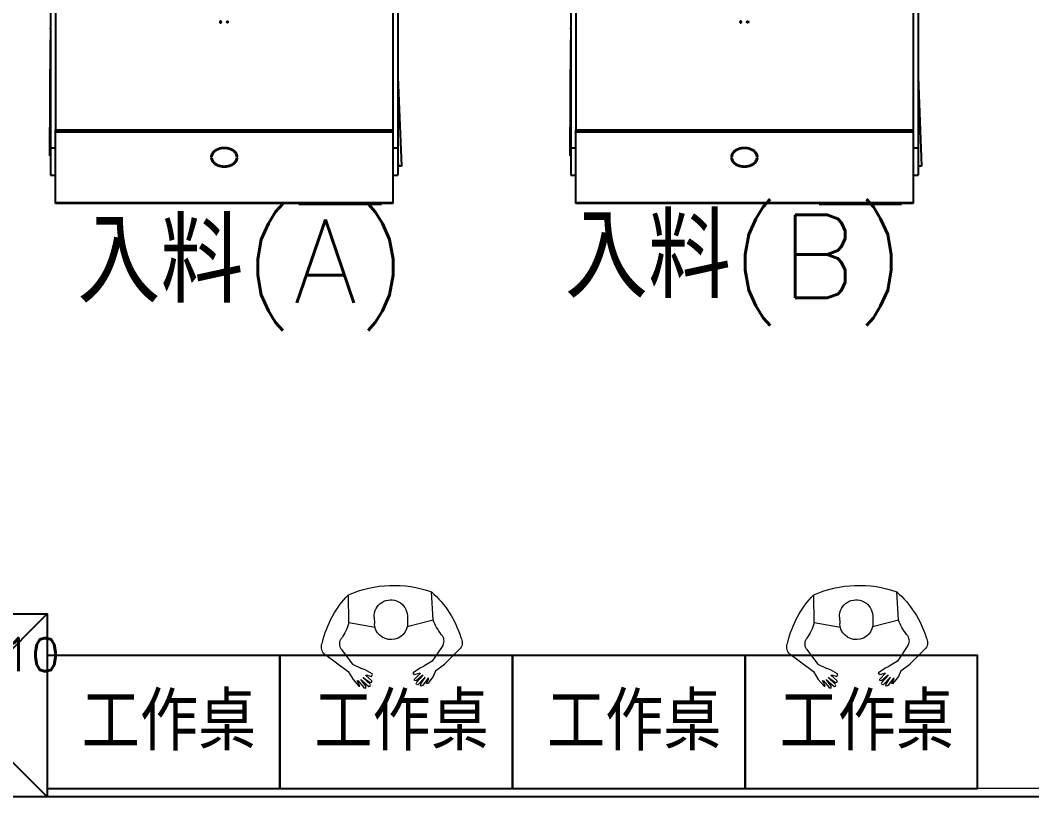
# Model space of a CAD drawing. Extents: x -80 to 56020, y 18240 to 42185.
# Drawn here: x 5639 to 6248, y 19545 to 20012 of the extents above; entities that cross this region are included whole.
import ezdxf
from ezdxf.enums import TextEntityAlignment as Align

# ---------------------------------------------------------------- set-up
doc = ezdxf.new("R2010")
doc.units = 0
doc.header["$LTSCALE"] = 200
doc.layers.add('2', color=2, linetype='Continuous', lineweight=9)
for name, color, linetype in [('XFAB-L20$0$COL', 1, 'Continuous'), ('緯穎新設隔間', 151, 'Continuous'), ('緯穎生產設備', 7, 'Continuous')]:
    doc.layers.add(name, color=color, linetype=linetype)
doc.styles.add('C1', font='SIMPLEX.shx', dxfattribs={"bigfont": 'CHINESET.shx'})
doc.styles.add('DIM', font='simplex.shx', dxfattribs={"bigfont": 'chineset.shx'})
doc.styles.add('XFAB-L20$0$CHINA', font='simplex.shx', dxfattribs={"width": 0.75, "bigfont": 'chineset.shx'})

# ---------------------------------------------------------------- blocks, each defined once
blk = doc.blocks.new('XFAB-L20$0$C-110x110')
at = {"layer": 'Defpoints'}
for p, q in [((55, -55), (-55, 55)), ((-55, -55), (55, 55))]:
    blk.add_line(p, q, dxfattribs=at)
at = {"layer": 'XFAB-L20$0$COL'}
blk.add_lwpolyline([(-55, 55), (55, 55), (55, -55), (-55, -55)], close=True, dxfattribs=at)
at = {"layer": 'Defpoints', "style": 'XFAB-L20$0$CHINA'}
blk.add_text('110X110', height=20, dxfattribs=at).set_placement((-57.35, 30.51), align=Align.MIDDLE_LEFT)
blk = doc.blocks.new('七模組')
at = {"color": 5, "linetype": 'Continuous', "lineweight": 25}
for p, q in [((34455.9, 4159.6), (35277.7, 4159.6)), ((34851.5, 4159.6), (35389, 4181.1)), ((35277.7, 4129.6), (35277.7, 4159.6)), ((35277.7, 4159.6), (35442.7, 4159.6)), ((35351.6, 4159.6), (35389.8, 4161.1)), ((35389, 4181.1), (35389.8, 4161.1)), ((35442.7, 4129.6), (35442.7, 4159.6)), ((34375.9, 4129.6), (35169.4, 4129.6)), ((35169.4, 2099.6), (35169.4, 4129.6)), ((35169.4, 4129.6), (35183.5, 4129.6)), ((35183.5, 4129.6), (35183.5, 2099.6)), ((35183.5, 4129.6), (35606.8, 4129.6)), ((35606.8, 2099.6), (35606.8, 4129.6)), ((35606.8, 4129.6), (35612.7, 4129.6)), ((35612.7, 4129.6), (35612.7, 2099.6)), ((35612.7, 4060.1), (35616.5, 4060.1)), ((35616.5, 3564.1), (35616.5, 4060.1)), ((35612.7, 3564.1), (35616.5, 3564.1)), ((35303, 3180.9), (35303, 3181.6)), ((35309.3, 3186.9), (35320, 3186.9)), ((35321, 3193.1), (35321, 3187.3)), ((35321, 3193.1), (35321, 3187.3)), ((35321, 3193.1), (35321, 3187.3)), ((35322.8, 3187.9), (35322.8, 3193.7)), ((35323.2, 3188), (35323.2, 3193.8)), ((35323.3, 3188.1), (35323.3, 3193.9)), ((35323.9, 3188.2), (35323.9, 3194)), ((35324.1, 3194.1), (35324.1, 3188.3)), ((35324.4, 3188.3), (35324.4, 3194.2)), ((35329, 3195.1), (35329, 3192.9)), ((35329, 3192.9), (35331.3, 3192.9)), ((35329, 3192.9), (35329, 3192.4)), ((35329, 3192.4), (35331.3, 3192.4)), ((35329, 3192.4), (35329, 3189.3)), ((35331.3, 3189.5), (35331.3, 3195.4)), ((35331.3, 3189.5), (35332.3, 3189.5)), ((35332.3, 3189.5), (35332.3, 3195.5)), ((35338, 3189.5), (35338, 3195.5)), ((35338.5, 3192.9), (35338, 3192.4)), ((35338, 3192.9), (35338.5, 3192.9)), ((35338, 3192.4), (35338, 3192.4)), ((35338, 3192.4), (35338, 3189.5)), ((35338.5, 3192.9), (35338.5, 3189.5)), ((35349.2, 3186.9), (35359.9, 3186.9)), ((35355.5, 3186.9), (35355.5, 3189.7)), ((35356, 3186.9), (35356, 3189.4)), ((34515.9, 3137), (34520.9, 3139.9)), ((34515.9, 3131.2), (34515.9, 3137)), ((34520.9, 3128.3), (34515.9, 3131.2)), ((34520.9, 3139.9), (34525.9, 3137)), ((34525.9, 3131.2), (34520.9, 3128.3)), ((34525.9, 3137), (34525.9, 3131.2)), ((35278.1, 3118.4), (35278.6, 3118.9)), ((35278.1, 3118.4), (35278.1, 3108.1)), ((35278.6, 3106.9), (35278.1, 3107.4)), ((35278.6, 3127), (35278.6, 3118.9)), ((35278.6, 3118.9), (35278.6, 3106.9)), ((35278.6, 3106.9), (35278.6, 3102.1)), ((35380.5, 3162), (35380.6, 3153.4)), ((35387.1, 3130), (35387.1, 3145.5)), ((34520.9, 3097.9), (34515.9, 3095)), ((34515.9, 3095), (34515.9, 3089.2)), ((34515.9, 3089.2), (34520.9, 3086.3)), ((34525.9, 3095), (34520.9, 3097.9)), ((34520.9, 3086.3), (34525.9, 3089.2)), ((34525.9, 3089.2), (34525.9, 3095)), ((35288.9, 3066.9), (35293.2, 3066.9)), ((35291.2, 3066.9), (35290, 3064.8)), ((35297.5, 3053.6), (35303.3, 3053.6)), ((35300.1, 3050.6), (35306.5, 3050.6)), ((35362.8, 3050.6), (35369.2, 3050.6)), ((35366, 3053.6), (35371.8, 3053.6)), ((35369.7, 3057.7), (35369.7, 3053.6)), ((35370, 3053.6), (35370, 3058.1)), ((35370.2, 3058.3), (35370.2, 3053.6)), ((35370.8, 3059.1), (35370.8, 3053.6)), ((35371, 3059.3), (35371, 3053.6)), ((35371.3, 3059.7), (35371.3, 3053.6)), ((35373.1, 3055.3), (35373.1, 3062.2)), ((35373.1, 3055.3), (35373.1, 3062.2)), ((35373.1, 3055.3), (35373.1, 3062.2)), ((35376.1, 3060), (35373.1, 3060)), ((35374.3, 3061), (35374.3, 3064)), ((35375.6, 3060), (35375.6, 3061)), ((35376.1, 3059.5), (35376.1, 3060)), ((35376.8, 3068.2), (35380.6, 3072)), ((35380.6, 3075.9), (35380.6, 3072)), ((35387.1, 3083.9), (35387.1, 3099.3)), ((35315.4, 3038.6), (35331.3, 3038.6)), ((35328.7, 3034.1), (35331.3, 3034.1)), ((35331.3, 3039.7), (35332.3, 3039.7)), ((35331.3, 3033.8), (35331.3, 3039.7)), ((35332.3, 3033.7), (35332.3, 3039.7)), ((35338, 3033.7), (35338, 3039.7)), ((35338, 3038.6), (35353.9, 3038.6)), ((35338, 3034.1), (35340.6, 3034.1)), ((34375.9, 2099.6), (35169.4, 2099.6)), ((34455.9, 2069.6), (35277.7, 2069.6)), ((34565, 2069.6), (34559.2, 2069.3)), ((34559.2, 2069.3), (34559.2, 2069.6)), ((35327.6, 2065.1), (34627.9, 2069.6)), ((35183.5, 2099.6), (35169.4, 2099.6)), ((35606.8, 2099.6), (35183.5, 2099.6)), ((35277.7, 2069.6), (35277.7, 2099.6)), ((35277.7, 2069.6), (35442.7, 2069.6)), ((35327.6, 2065.1), (35327.6, 2069.6)), ((35442.7, 2069.6), (35442.7, 2099.6)), ((35612.7, 2099.6), (35606.8, 2099.6))]:
    blk.add_line(p, q, dxfattribs=at)
at = {"color": 5, "linetype": 'Continuous', "lineweight": 25, "flags": 128}
for points in [[(35332.3, 3195.5), (35328.6, 3195.1), (35324.8, 3194.3), (35321.1, 3193.1), (35317.5, 3191.7), (35313.9, 3189.8), (35310.4, 3187.7), (35307.1, 3185.2), (35303.8, 3182.4), (35300.7, 3179.4), (35297.8, 3176), (35295, 3172.4), (35292.4, 3168.5), (35290, 3164.4), (35287.7, 3160), (35285.7, 3155.5), (35283.9, 3150.8), (35282.3, 3145.9), (35281, 3140.9), (35279.9, 3135.8), (35279, 3130.6), (35278.4, 3125.3), (35278, 3120), (35277.9, 3114.6), (35278, 3109.3), (35278.4, 3103.9), (35279, 3098.6), (35279.9, 3093.4), (35281, 3088.3), (35282.3, 3083.3), (35283.9, 3078.4), (35285.7, 3073.7), (35287.7, 3069.2), (35290, 3064.9), (35292.4, 3060.7), (35295, 3056.9), (35297.8, 3053.2), (35300.7, 3049.9), (35303.8, 3046.8), (35307.1, 3044), (35310.4, 3041.5), (35313.9, 3039.4), (35317.5, 3037.6), (35321.1, 3036.1), (35324.8, 3034.9), (35328.6, 3034.2), (35332.3, 3033.7)], [(35331.3, 3189.5), (35327.6, 3189.1), (35324, 3188.2), (35320.5, 3187.1), (35317, 3185.6), (35313.5, 3183.7), (35310.2, 3181.6), (35307, 3179.1), (35303.9, 3176.3), (35301, 3173.2), (35298.2, 3169.8), (35295.6, 3166.2), (35293.2, 3162.3), (35291, 3158.2), (35288.9, 3153.9), (35287.1, 3149.4), (35285.5, 3144.8), (35284.2, 3140), (35283.1, 3135), (35282.2, 3130), (35281.6, 3124.9), (35281.2, 3119.8), (35281.1, 3114.6), (35281.2, 3109.4), (35281.6, 3104.3), (35282.2, 3099.2), (35283.1, 3094.2), (35284.2, 3089.3), (35285.5, 3084.5), (35287.1, 3079.8), (35288.9, 3075.3), (35291, 3071), (35293.2, 3066.9), (35295.6, 3063), (35298.2, 3059.4), (35301, 3056), (35303.9, 3052.9), (35307, 3050.1), (35310.2, 3047.7), (35313.5, 3045.5), (35317, 3043.6), (35320.5, 3042.1), (35324, 3041), (35327.6, 3040.2), (35331.3, 3039.7)], [(35332.3, 3189.5), (35328.7, 3189.1), (35325.1, 3188.2), (35321.5, 3187.1), (35318, 3185.6), (35314.6, 3183.7), (35311.3, 3181.6), (35308.1, 3179.1), (35305, 3176.3), (35302.1, 3173.2), (35299.3, 3169.8), (35296.7, 3166.2), (35294.3, 3162.3), (35292, 3158.2), (35290, 3153.9), (35288.2, 3149.4), (35286.6, 3144.8), (35285.3, 3140), (35284.1, 3135), (35283.3, 3130), (35282.6, 3124.9), (35282.3, 3119.8), (35282.1, 3114.6), (35282.3, 3109.4), (35282.6, 3104.3), (35283.3, 3099.2), (35284.1, 3094.2), (35285.3, 3089.3), (35286.6, 3084.5), (35288.2, 3079.8), (35290, 3075.3), (35292, 3071), (35294.3, 3066.9), (35296.7, 3063), (35299.3, 3059.4), (35302.1, 3056), (35305, 3052.9), (35308.1, 3050.1), (35311.3, 3047.7), (35314.6, 3045.5), (35318, 3043.6), (35321.5, 3042.1), (35325.1, 3041), (35328.7, 3040.2), (35332.3, 3039.7)], [(35338, 3033.7), (35341.8, 3034.2), (35345.5, 3034.9), (35349.2, 3036.1), (35352.9, 3037.6), (35356.4, 3039.4), (35359.9, 3041.5), (35363.2, 3044), (35366.5, 3046.8), (35369.6, 3049.9), (35372.5, 3053.2), (35375.3, 3056.9), (35377.9, 3060.7), (35380.4, 3064.9), (35382.6, 3069.2), (35384.6, 3073.7), (35386.4, 3078.4), (35388, 3083.3), (35389.3, 3088.3), (35390.4, 3093.4), (35391.3, 3098.6), (35391.9, 3103.9), (35392.3, 3109.3), (35392.4, 3114.6), (35392.3, 3120), (35391.9, 3125.3), (35391.3, 3130.6), (35390.4, 3135.8), (35389.3, 3140.9), (35388, 3145.9), (35386.4, 3150.8), (35384.6, 3155.5), (35382.6, 3160), (35380.4, 3164.4), (35377.9, 3168.5), (35375.3, 3172.4), (35372.5, 3176), (35369.6, 3179.4), (35366.5, 3182.4), (35363.2, 3185.2), (35359.9, 3187.7), (35356.4, 3189.8), (35352.9, 3191.7), (35349.2, 3193.1), (35345.5, 3194.3), (35341.8, 3195.1), (35338, 3195.5)], [(35338, 3033.8), (35340.7, 3034.2), (35344.5, 3034.9), (35348.2, 3036.1), (35351.8, 3037.6), (35355.4, 3039.4), (35358.8, 3041.5), (35362.2, 3044), (35365.4, 3046.8), (35368.5, 3049.9), (35371.5, 3053.2), (35374.3, 3056.9), (35376.9, 3060.7), (35379.3, 3064.9), (35381.5, 3069.2), (35383.5, 3073.7), (35385.3, 3078.4), (35386.9, 3083.3), (35388.3, 3088.3), (35389.4, 3093.4), (35390.3, 3098.6), (35390.9, 3103.9), (35391.3, 3109.3), (35391.4, 3114.6), (35391.3, 3120), (35390.9, 3125.3), (35390.3, 3130.6), (35389.4, 3135.8), (35388.3, 3140.9), (35386.9, 3145.9), (35385.3, 3150.8), (35383.5, 3155.5), (35381.5, 3160), (35379.3, 3164.4), (35376.9, 3168.5), (35374.3, 3172.4), (35371.5, 3176), (35368.5, 3179.4), (35365.4, 3182.4), (35362.2, 3185.2), (35358.8, 3187.7), (35355.4, 3189.8), (35351.8, 3191.7), (35348.2, 3193.1), (35344.5, 3194.3), (35340.7, 3195.1), (35338, 3195.4)], [(35338, 3039.7), (35341.6, 3040.2), (35345.2, 3041), (35348.8, 3042.1), (35352.3, 3043.6), (35355.7, 3045.5), (35359.1, 3047.7), (35362.3, 3050.1), (35365.3, 3052.9), (35368.3, 3056), (35371, 3059.4), (35373.7, 3063), (35376.1, 3066.9), (35378.3, 3071), (35380.3, 3075.3), (35382.1, 3079.8), (35383.7, 3084.5), (35385.1, 3089.3), (35386.2, 3094.2), (35387.1, 3099.2), (35387.7, 3104.3), (35388.1, 3109.4), (35388.2, 3114.6), (35388.1, 3119.8), (35387.7, 3124.9), (35387.1, 3130), (35386.2, 3135), (35385.1, 3140), (35383.7, 3144.8), (35382.1, 3149.4), (35380.3, 3153.9), (35378.3, 3158.2), (35376.1, 3162.3), (35373.7, 3166.2), (35371, 3169.8), (35368.3, 3173.2), (35365.3, 3176.3), (35362.3, 3179.1), (35359.1, 3181.6), (35355.7, 3183.7), (35352.3, 3185.6), (35348.8, 3187.1), (35345.2, 3188.2), (35341.6, 3189.1), (35338, 3189.5)], [(35375.6, 3061), (35375.4, 3061), (35374.9, 3061), (35374.1, 3061), (35373.1, 3061)]]:
    blk.add_lwpolyline(points, dxfattribs=at)
at = {"color": 5, "linetype": 'Continuous', "lineweight": 25}
for centre in [(34520.9, 3134.1), (34520.9, 3092.1)]:
    blk.add_circle(centre, 3, dxfattribs=at)
for centre, radius, start, end in [((35298, 3180.9), 5, 266.50514, 0.03262), ((35313, 3180.9), 5, 55.50583, 190.63835), ((35313, 3180.9), 2.75, 82.88959, 163.38333)]:
    blk.add_arc(centre, radius, start, end, dxfattribs=at)
blk = doc.blocks.new('MAN')
at = {"layer": '2', "color": 0}
for p, q in [((60858.56, -155354.43, 0), (60869.97, -155368.72, 0)), ((60856.4, -155365.03, 0), (60865.75, -155371.64, 0)), ((60869.97, -155368.72, 0), (60874.98, -155371.51, 0)), ((60840.87, -155370.19, 0), (60823.93, -155370.61, 0)), ((60844.27, -155385.91, 0), (60840.87, -155370.19, 0)), ((60865.75, -155371.64, 0), (60868.58, -155376.89, 0)), ((60874.98, -155371.51, 0), (60879.09, -155374.89, 0)), ((60875.93, -155374.08, 0), (60875.72, -155374.41, 0)), ((60875.72, -155374.41, 0), (60879.91, -155377.79, 0)), ((60879.01, -155375.53, 0), (60875.93, -155374.08, 0)), ((60879.09, -155374.89, 0), (60879.09, -155375.56, 0)), ((60879.09, -155375.56, 0), (60879.09, -155375.56, 0)), ((60869.42, -155379.04, 0), (60868.58, -155376.89, 0)), ((60871.9, -155383.13, 0), (60869.5, -155378.97, 0)), ((60872.52, -155379.46, 0), (60873.57, -155382.65, 0)), ((60876.13, -155382.78, 0), (60872.65, -155379.08, 0)), ((60873.9, -155377.6, 0), (60877.07, -155381.77, 0)), ((60878.42, -155381.82, 0), (60873.97, -155377.41, 0)), ((60879.25, -155379.09, 0), (60875.15, -155376.17, 0)), ((60875.15, -155376.17, 0), (60879.5, -155380.89, 0)), ((60877.07, -155381.77, 0), (60876.94, -155382.71, 0)), ((60879.83, -155379.2, 0), (60878.62, -155378.73, 0)), ((60879.43, -155381.63, 0), (60878.82, -155381.84, 0)), ((60879.5, -155380.89, 0), (60879.43, -155381.63, 0)), ((60880.44, -155378.8, 0), (60879.83, -155379.2, 0)), ((60879.9, -155377.52, 0), (60880.44, -155378.8, 0)), ((60837.88, -155385.61, 0), (60841.85, -155385.61, 0)), ((60872.34, -155383.25, 0), (60871.8, -155383.11, 0)), ((60873.57, -155382.65, 0), (60872.34, -155383.38, 0)), ((60876.94, -155382.71, 0), (60876.13, -155382.78, 0)), ((60837.88, -155405.61, 0), (60841.85, -155405.61, 0)), ((60844.27, -155405.31, 0), (60840.87, -155421.03, 0)), ((60869.42, -155412.18, 0), (60868.58, -155414.33, 0)), ((60871.9, -155408.09, 0), (60869.5, -155412.25, 0)), ((60872.34, -155407.97, 0), (60871.8, -155408.11, 0)), ((60873.57, -155408.57, 0), (60872.34, -155407.84, 0)), ((60872.52, -155411.76, 0), (60873.57, -155408.57, 0)), ((60876.13, -155408.44, 0), (60872.65, -155412.14, 0)), ((60873.9, -155413.62, 0), (60877.07, -155409.45, 0)), ((60878.42, -155409.4, 0), (60873.97, -155413.81, 0)), ((60875.15, -155415.05, 0), (60879.5, -155410.33, 0)), ((60879.25, -155412.13, 0), (60875.15, -155415.05, 0)), ((60876.94, -155408.51, 0), (60876.13, -155408.44, 0)), ((60877.07, -155409.45, 0), (60876.94, -155408.51, 0)), ((60879.83, -155412.02, 0), (60878.62, -155412.49, 0)), ((60879.43, -155409.59, 0), (60878.82, -155409.38, 0)), ((60879.5, -155410.33, 0), (60879.43, -155409.59, 0)), ((60880.44, -155412.42, 0), (60879.83, -155412.02, 0)), ((60879.9, -155413.7, 0), (60880.44, -155412.42, 0)), ((60865.75, -155419.58, 0), (60868.58, -155414.33, 0)), ((60874.98, -155419.71, 0), (60879.09, -155416.33, 0)), ((60875.72, -155416.81, 0), (60879.91, -155413.43, 0)), ((60875.93, -155417.14, 0), (60875.72, -155416.81, 0)), ((60879.01, -155415.69, 0), (60875.93, -155417.14, 0)), ((60879.09, -155415.66, 0), (60879.09, -155415.66, 0)), ((60879.09, -155416.33, 0), (60879.09, -155415.66, 0)), ((60840.87, -155421.03, 0), (60823.93, -155420.61, 0)), ((60856.4, -155426.19, 0), (60865.75, -155419.58, 0)), ((60871.6, -155421.34, 0), (60867.69, -155426.92, 0)), ((60871.6, -155421.34, 0), (60874.98, -155419.71, 0)), ((60858.56, -155436.79, 0), (60867.69, -155426.92, 0))]:
    blk.add_line(p, q, dxfattribs=at)
for centre, radius, start, end in [((60868.18, -155413.2, 0), 61.41, 105.18584, 136.09749), ((60854.93, -155359.21, 0), 6, 52.81066, 118.21599), ((60832.34, -155342.48, 0), 28.98, 287.10515, 307.04437), ((60853.55, -155370.31, 0), 6, 61.66604, 128.6143), ((60887.69, -155395.61, 0), 68.48, 158.58872, 201.41128), ((60837.88, -155395.61, 0), 10, 90, 270), ((60841.85, -155395.61, 0), 10, 270, 90), ((60868.18, -155378.02, 0), 61.41, 223.90251, 254.81416), ((60832.34, -155448.74, 0), 28.98, 52.95563, 72.89485), ((60853.55, -155420.91, 0), 6, 231.3857, 298.33396), ((60854.93, -155432.01, 0), 6, 241.78401, 307.18934)]:
    blk.add_arc(centre, radius, start, end, dxfattribs=at)

msp = doc.modelspace()

# ---------------------------------------------------------------- linework, layer by layer
at = {"layer": '緯穎新設隔間', "color": 143, "true_color": 0x7aafdf}
msp.add_line((7745, 19545), (4675, 19545), dxfattribs=at)
at = {"layer": '緯穎新設隔間', "lineweight": 20}
msp.add_lwpolyline([(6745, 19550), (5655, 19550)], dxfattribs=at)
at = {"layer": '緯穎生產設備'}
for points in [[(5655, 19550), (5795, 19550), (5795, 19630), (5655, 19630)], [(5795, 19550), (5935, 19550), (5935, 19630), (5795, 19630)], [(5935, 19550), (6075, 19550), (6075, 19630), (5935, 19630)], [(6075, 19550), (6215, 19550), (6215, 19630), (6075, 19630)]]:
    msp.add_lwpolyline(points, close=True, dxfattribs=at)

# ---------------------------------------------------------------- block references
at = {"layer": 'XFAB-L20$0$COL'}
msp.add_blockref('XFAB-L20$0$C-110x110', (5600, 19600), dxfattribs=at)
msp.add_blockref('XFAB-L20$0$C-110x110', (5600, 19600), dxfattribs=at)
at = {"layer": '緯穎生產設備', "xscale": 0.1, "yscale": 0.1, "zscale": 0.1, "rotation": 270}
for p in [(5450.188, 23463.267), (5763.188, 23463.267)]:
    msp.add_blockref('七模組', p, dxfattribs=at)
at = {"layer": '緯穎生產設備', "color": 0, "linetype": 'ByBlock', "lineweight": 20, "xscale": -1, "rotation": 92.09166994486057}
for p in [(-151650.715, 74779.137, 0), (-151370.715, 74779.137, 0)]:
    msp.add_blockref('MAN', p, dxfattribs=at)

# ---------------------------------------------------------------- texts
at = {"layer": '緯穎生產設備', "color": 3, "char_height": 50, "attachment_point": 1, "style": 'DIM'}
for s, insert in [('入料(B)', (5966.618, 19895.091)), ('入料(A)', (5673.234, 19892.205))]:
    msp.add_mtext_dynamic_manual_height_columns(s, width=379.6606, gutter_width=189.286, heights=[58.864], dxfattribs=dict(at, insert=insert))
at = {"layer": '緯穎生產設備', "char_height": 35, "attachment_point": 1, "style": 'C1'}
for insert in [(5675.868, 19607.774), (5815.868, 19607.774), (5955.868, 19607.774), (6095.868, 19607.774)]:
    msp.add_mtext_dynamic_manual_height_columns('工作桌', width=106.85926, gutter_width=1069.173, heights=[0], dxfattribs=dict(at, insert=insert))

doc.saveas('drawing.dxf')
